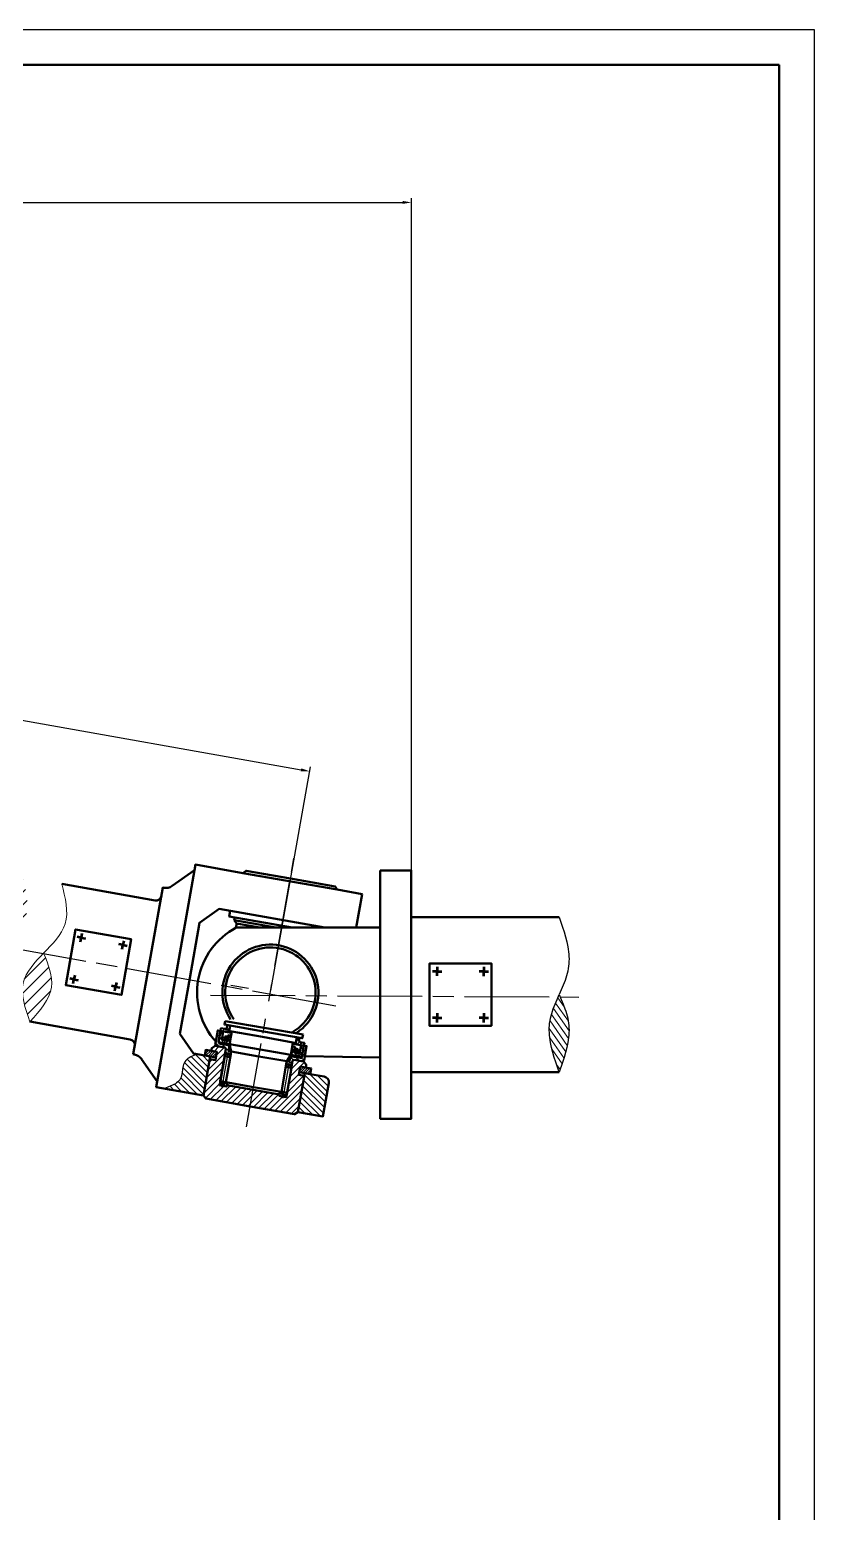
# Model space of a CAD drawing. Header units: millimetres. Extents: x 170 to 1359, y 181 to 1022.
# Drawn here: x 1136.6 to 1359, y 601.9 to 1022.4 of the extents above; entities that cross this region are included whole.
import ezdxf

# ---------------------------------------------------------------- set-up
doc = ezdxf.new("R2010")
doc.units = ezdxf.units.MM
doc.linetypes.add('ACAD_ISO08W100', pattern=[36, 24, -3, 6, -3])
doc.layers.get('Defpoints').update_dxf_attribs({"lineweight": 35})
for name, color, linetype, lineweight in [('01', 7, 'Continuous', 50), ('02', 3, 'Continuous', 25), ('中心线', 1, 'ACAD_ISO08W100', 35), ('剖面线', 6, 'Continuous', 35), ('尺寸', 4, 'Continuous', 25), ('粗实线', 7, 'Continuous', 50), ('细实线', 7, 'Continuous', 20)]:
    doc.layers.add(name, color=color, linetype=linetype, lineweight=lineweight)
doc.layers.add('尺寸标注', color=4, linetype='Continuous')
doc.styles.get("Standard").update_dxf_attribs({"font": 'arial.ttf'})
doc.styles.add('工程字-35', font='gbeitc.shx', dxfattribs={"height": 3.5, "bigfont": 'gbcbig.shx'})
doc.dimstyles.new('ISO-25', dxfattribs={"dimtxt": 2.5, "dimasz": 2.5, "dimexe": 1.25, "dimexo": 0.625, "dimtad": 1, "dimtxsty": 'Standard', "dimcen": 2.5, "dimadec": 0, "dimazin": 0, "dimtfac": 1, "dimtmove": 0, "dimatfit": 3, "dimfxl": 1, "dimarcsym": 0})
pattern_1 = [(135, (-3025.1044, 155.944), (-0.8980256, -0.8980256), [])]
pattern_2 = [(45, (-3025.10437, 155.94403), (-0.359210245, 0.359210245), [])]

# ---------------------------------------------------------------- blocks, each defined once
blk = doc.blocks.new('*D15')
at = {"layer": 'Defpoints', "color": 0, "transparency": 16777216}
for p in [(1215.96, 812.25), (902.89, 803.11), (1204.83, 749.53)]:
    blk.add_point(p, dxfattribs=at)
at = {"layer": '尺寸', "color": 0, "lineweight": -2, "transparency": 16777216}
for p, q in [((903, 803.72), (914.24, 867.06)), ((916.48, 865.39), (1213.5, 812.68)), ((1204.94, 750.15), (1216.18, 813.48))]:
    blk.add_line(p, q, dxfattribs=at)
at = {"layer": '尺寸', "color": 0, "transparency": 16777216}
for points in [[(916.56, 865.8), (916.41, 864.98), (914.02, 865.82)], [(1213.57, 813.09), (1213.43, 812.27), (1215.96, 812.25)]]:
    blk.add_solid(points, dxfattribs=at)
at = {"layer": '尺寸', "color": 0, "lineweight": 20, "transparency": 16777216, "insert": (1065.32, 840.88), "char_height": 2.5, "attachment_point": 5, "rotation": 349.9377}
blk.add_mtext('{\\Fgbeitc,gbcbig|c134;886}', dxfattribs=at)
blk = doc.blocks.new('*D20')
at = {"layer": 'Defpoints', "color": 0, "transparency": 16777216}
for p in [(1244.78, 973.48), (280.07, 859.57), (1244.78, 748.52)]:
    blk.add_point(p, dxfattribs=at)
at = {"layer": '尺寸标注', "color": 0, "lineweight": -2, "transparency": 16777216}
for p, q in [((280.07, 860.19), (280.07, 974.73)), ((282.57, 973.48), (1242.28, 973.48)), ((1244.78, 749.15), (1244.78, 974.73))]:
    blk.add_line(p, q, dxfattribs=at)
at = {"layer": '尺寸标注', "color": 0, "transparency": 16777216}
for points in [[(282.57, 973.9), (282.57, 973.06), (280.07, 973.48)], [(1242.28, 973.9), (1242.28, 973.06), (1244.78, 973.48)]]:
    blk.add_solid(points, dxfattribs=at)
at = {"layer": '尺寸标注', "color": 0, "lineweight": 20, "transparency": 16777216, "insert": (762.42, 975.86), "char_height": 3.5, "attachment_point": 5, "style": '工程字-35'}
blk.add_mtext('2105', dxfattribs=at)

msp = doc.modelspace()

# ---------------------------------------------------------------- hatches: boundary and pattern name
at = {"layer": '剖面线', "lineweight": 20}
h = msp.add_hatch(dxfattribs=at)
h.set_pattern_fill('ANSI31', color=256, scale=0.8)
h.set_pattern_definition([(45, (-166.4656, 281.594), (-1.796051, 1.796051), [])])
edge = h.paths.add_edge_path()
edge.add_spline(control_points=[(1129.211, 762.562), (1131.813, 765.25), (1137.364, 770.79), (1135.532, 778.256), (1134.548, 782.112)], knot_values=[0.2328553, 0.2328553, 0.2328553, 0.2328553, 10.6725688, 21.7601619, 21.7601619, 21.7601619, 21.7601619], degree=3, periodic=0)
edge.add_spline(control_points=[(1134.548, 782.112), (1131.721, 779.396), (1126.068, 773.966), (1128.006, 766.393), (1129.006, 762.598)], knot_values=[0, 0, 0, 0, 10.8945869, 21.7887245, 21.7887245, 21.7887245, 21.7887245], degree=3, periodic=0)
edge.add_line((1129.006, 762.598), (1129.211, 762.562))
edge = h.paths.add_edge_path()
edge.add_spline(control_points=[(1140.412, 760.551), (1137.895, 757.95), (1132.749, 752.465), (1135.29, 745.15), (1136.631, 741.302)], knot_values=[21.744142, 21.744142, 21.744142, 21.744142, 31.8438834, 43.0405248, 43.0405248, 43.0405248, 43.0405248], degree=3, periodic=0)
edge.add_line((1136.631, 741.302), (1136.667, 741.296))
edge.add_spline(control_points=[(1136.667, 741.296), (1139.489, 744.434), (1144.664, 750.202), (1141.884, 757.286), (1140.592, 760.519)], knot_values=[0.1512784, 0.1512784, 0.1512784, 0.1512784, 11.7012066, 21.3765073, 21.3765073, 21.3765073, 21.3765073], degree=3, periodic=0)
edge.add_line((1140.592, 760.519), (1140.412, 760.551))
h = msp.add_hatch(dxfattribs=at)
h.set_pattern_fill('ANSI31', color=256, scale=0.44, angle=80)
h.set_pattern_definition([(125, (-1225.2033, 398.9765), (-1.1443554, -0.8012863), [])])
h.paths.add_polyline_path([(1289.358, 736.774), (1289.267, 736.076), (1289.138, 735.372), (1288.858, 733.979), (1288.502, 732.573), (1288.087, 731.176), (1287.655, 729.757), (1286.692, 726.939), (1285.726, 729.767), (1285.284, 731.169), (1284.88, 732.577), (1284.536, 733.977), (1284.233, 735.364), (1284.024, 736.768), (1283.961, 737.458), (1283.917, 738.151), (1283.891, 738.847), (1283.907, 739.532), (1283.941, 740.219), (1283.998, 740.891), (1284.112, 741.573), (1284.244, 742.258), (1284.398, 742.928), (1284.591, 743.604), (1284.805, 744.265), (1285.035, 744.948), (1285.54, 746.283), (1286.104, 747.61), (1286.687, 748.939), (1287.274, 747.602), (1287.838, 746.28), (1288.345, 744.948), (1288.582, 744.269), (1288.796, 743.606), (1288.995, 742.921), (1289.152, 742.248), (1289.272, 741.568), (1289.373, 740.885), (1289.452, 740.217), (1289.477, 739.521), (1289.499, 738.843), (1289.43, 737.468)])
h = msp.add_hatch(dxfattribs=at)
h.set_pattern_fill('ANSI31', color=256, scale=0.4, angle=90)
h.set_pattern_definition(pattern_1)
h.paths.add_polyline_path([(1185.843, 720.399), (1187.641, 730.648), (1187.639, 730.648), (1187.765, 731.358), (1187.671, 731.453), (1186.21, 731.711), (1186.211, 731.72), (1184.68, 731.986), (1179.96, 728.105), (1179.917, 727.824), (1179.795, 726.883), (1179.725, 726.43), (1179.638, 725.994), (1179.516, 725.576), (1179.342, 725.192), (1179.133, 724.826), (1178.871, 724.512), (1178.575, 724.216), (1178.244, 723.937), (1177.878, 723.693), (1177.477, 723.466), (1177.058, 723.257), (1176.622, 723.066), (1175.716, 722.699), (1174.773, 722.356)])
h.paths.add_polyline_path([(1180.562, 729.916), (1180.353, 729.55), (1180.196, 729.149), (1180.074, 728.731), (1179.987, 728.277), (1179.96, 728.105), (1184.68, 731.986), (1183.972, 732.109), (1183.072, 731.711), (1182.636, 731.52), (1182.218, 731.293), (1181.817, 731.066), (1181.451, 730.822), (1181.102, 730.543), (1180.806, 730.247)])
h = msp.add_hatch(dxfattribs=at)
h.set_pattern_fill('ANSI31', color=256, scale=0.4)
h.set_pattern_definition([(45, (-3025.1044, 155.944), (-0.8980256, 0.8980256), [])])
h.paths.add_polyline_path([(1199.088, 717.262), (1211.694, 715.03), (1212.617, 715.675), (1214.431, 725.924), (1212.844, 726.203), (1213.262, 728.574), (1214.848, 728.293), (1214.988, 729.079), (1214.326, 730.003), (1211.572, 730.491, 0.4019211), (1211.115, 730.142), (1210.769, 728.19), (1210.769, 728.19), (1209.445, 720.712), (1209.306, 719.928), (1207.336, 720.277), (1207.406, 720.66), (1199.928, 721.985), (1199.922, 721.986)])
h.paths.add_polyline_path([(1194.578, 718.054), (1199.08, 717.263), (1199.915, 721.987), (1196.261, 722.633)])
h.paths.add_polyline_path([(1186.717, 719.435), (1194.578, 718.054), (1196.261, 722.633), (1192.432, 723.31), (1192.363, 722.909), (1190.393, 723.257), (1190.532, 724.042), (1190.603, 724.442), (1190.602, 724.443), (1190.913, 726.197)])
h.paths.add_polyline_path([(1185.843, 720.399), (1186.488, 719.475), (1186.717, 719.435), (1190.913, 726.197), (1191.997, 732.321), (1192.206, 733.489, 0.4123383), (1191.86, 733.962), (1189.12, 734.448), (1188.197, 733.803), (1188.056, 733.01), (1189.626, 732.74), (1189.358, 731.155), (1189.365, 731.154), (1189.225, 730.369), (1187.641, 730.648)])
h = msp.add_hatch(dxfattribs=at)
h.set_pattern_fill('ANSI31', color=256, scale=0.16)
h.set_pattern_definition(pattern_2)
h.paths.add_polyline_path([(1186.262, 731.711), (1186.539, 733.271), (1189.626, 732.74), (1189.358, 731.155)])
h = msp.add_hatch(dxfattribs=at)
h.set_pattern_fill('ANSI31', color=256, scale=0.16)
h.set_pattern_definition(pattern_2)
h.paths.add_polyline_path([(1212.982, 726.988), (1213.976, 726.812), (1213.985, 726.821), (1216.14, 726.436), (1216.417, 728.016), (1213.262, 728.574)])
h = msp.add_hatch(dxfattribs=at)
h.set_pattern_fill('ANSI31', color=256, scale=0.4, angle=90)
h.set_pattern_definition(pattern_1)
h.paths.add_polyline_path([(1212.617, 715.675), (1219.712, 714.437), (1221.385, 723.885, 0.4100198), (1220.066, 725.735), (1216.14, 726.436), (1216.138, 726.43), (1214.569, 726.707)])

# ---------------------------------------------------------------- linework, layer by layer
at = {"layer": '01'}
for p, q in [((1349.044, 1012.439), (195.044, 1012.439)), ((1349.044, 191.439), (1349.044, 1012.439))]:
    msp.add_line(p, q, dxfattribs=at)
at = {"layer": '02'}
for p, q in [((1359.044, 1022.439), (170.044, 1022.439)), ((1359.044, 181.439), (1359.044, 1022.439))]:
    msp.add_line(p, q, dxfattribs=at)
at = {"layer": '中心线', "lineweight": 25}
for points in [[(1223.353, 745.663), (937.598, 796.957)], [(1206.116, 757.056), (1211.502, 787.647)], [(1187.859, 748.821), (1292.267, 748.274)], [(1198.585, 750.659), (1193.583, 751.53)], [(1204.338, 747.051), (1205.227, 752.053)], [(1198.063, 711.457), (1203.466, 742.048)], [(1191.108, 722.717), (1192.99, 733.385)], [(1208.451, 719.649), (1210.334, 730.334)]]:
    msp.add_lwpolyline(points, dxfattribs=at)
at = {"layer": '剖面线', "lineweight": 25}
for points in [[(1284.922, 744.614), (1284.918, 744.616)], [(1285.421, 745.969), (1285.42, 745.97)], [(1192.955, 740.27), (1192.502, 739.817)], [(1283.94, 740.187), (1283.926, 740.197)], [(1284.145, 741.748), (1284.138, 741.753)], [(1189.696, 737.69), (1190.393, 737.01), (1191.073, 736.313)], [(1190.079, 738.753), (1190.602, 738.23), (1191.299, 737.533)], [(1190.236, 736.104), (1191.212, 737.097)], [(1190.532, 737.847), (1191.23, 738.544), (1191.927, 739.241)], [(1191.003, 739.398), (1190.759, 739.154)], [(1190.916, 735.354), (1191.596, 736.034)], [(1191.299, 736.104), (1192.275, 735.11)], [(1192.136, 735.128), (1193.565, 736.557)], [(1193.269, 739.503), (1192.153, 738.387)], [(1192.764, 736.052), (1193.356, 735.459)], [(1192.886, 737.324), (1192.99, 737.429)], [(1192.886, 737.376), (1193.583, 736.679)], [(1213.071, 736.679), (1212.094, 735.686)], [(1283.904, 738.508), (1283.891, 738.516)], [(1289.469, 738.02), (1289.458, 738.028)], [(1289.482, 739.716), (1289.47, 739.725)], [(1189.106, 732.829), (1189.103, 732.827)], [(1189.26, 735.25), (1190.271, 734.239)], [(1193.618, 732.321), (1192.938, 733.019), (1191.02, 734.919)], [(1191.962, 732.077), (1191.952, 732.067)], [(1192.764, 734.622), (1193.13, 734.256)], [(1210.648, 732.095), (1211.415, 732.862)], [(1210.717, 732.478), (1211.467, 731.729)], [(1210.927, 733.698), (1211.415, 733.21)], [(1210.944, 733.838), (1211.31, 734.186)], [(1211.676, 731.694), (1212.373, 732.374)], [(1212.217, 732.409), (1213.21, 731.415)], [(1213.053, 735.581), (1212.304, 734.831)], [(1212.896, 731.467), (1213.977, 732.548)], [(1213.907, 735.354), (1213.21, 734.675)], [(1213.21, 732.862), (1213.907, 732.165), (1214.587, 731.467)], [(1213.297, 733.298), (1214.273, 734.291)], [(1213.419, 734.082), (1214.116, 733.385), (1214.814, 732.687)], [(1214.361, 734.727), (1214.134, 734.5)], [(1284.361, 734.778), (1284.355, 734.782)], [(1284.841, 732.737), (1284.831, 732.744)], [(1288.721, 733.43), (1288.719, 733.431)], [(1188.563, 730.491), (1188.558, 730.486)], [(1189.385, 731.313), (1189.382, 731.31)], [(1191.195, 727.72), (1191.179, 727.704)], [(1191.578, 729.898), (1191.565, 729.886)], [(1209.375, 729.515), (1209.689, 729.201)], [(1210.229, 730.09), (1210.282, 730.038), (1210.961, 729.358)], [(1210.526, 731.241), (1211.31, 730.439)], [(1211.017, 729.588), (1211.014, 729.585)], [(1211.868, 730.439), (1211.868, 730.439)], [(1211.955, 731.241), (1212.949, 730.247)], [(1213.384, 730.177), (1213.378, 730.171)], [(1213.576, 731.049), (1214.361, 730.265)], [(1214.151, 728.417), (1214.151, 728.417)], [(1216.383, 727.772), (1216.373, 727.762)], [(1285.465, 730.595), (1285.463, 730.597)], [(1287.919, 730.582), (1287.908, 730.589)], [(1187.03, 727.163), (1187.029, 727.162)], [(1190.811, 725.541), (1190.793, 725.523)], [(1210.632, 727.407), (1210.63, 727.406)], [(1212.983, 726.186), (1212.977, 726.18)], [(1213.985, 726.821), (1213.977, 726.813)], [(1214.256, 724.983), (1214.263, 724.976)], [(1185.881, 720.61), (1185.878, 720.608)], [(1186.262, 722.787), (1186.262, 722.787)], [(1188.06, 719.199), (1188.057, 719.196)], [(1193.722, 723.083), (1193.721, 723.082)], [(1196.773, 722.543), (1196.773, 722.542)], [(1199.562, 719.928), (1199.548, 719.915)], [(1202.889, 721.46), (1202.891, 721.462)], [(1204.407, 721.2), (1204.4, 721.193)], [(1205.941, 720.922), (1205.94, 720.92)], [(1213.506, 720.712), (1213.508, 720.71)], [(1191.114, 718.662), (1191.108, 718.656)], [(1195.696, 717.857), (1195.692, 717.854)], [(1198.742, 717.313), (1198.75, 717.321)], [(1199.163, 717.734), (1199.173, 717.744)], [(1201.801, 716.781), (1201.793, 716.773)], [(1204.852, 716.241), (1204.843, 716.233)], [(1209.428, 715.431), (1209.428, 715.431)], [(1213.123, 718.568), (1213.128, 718.563)], [(1220.478, 718.761), (1220.479, 718.76)], [(1219.722, 714.496), (1219.729, 714.489)]]:
    msp.add_lwpolyline(points, dxfattribs=at)
at = {"layer": '粗实线', "lineweight": 50}
for p, q in [((1191.979, 741.42), (1214.064, 737.655)), ((1220.078, 725.732), (1216.138, 726.425))]:
    msp.add_line(p, q, dxfattribs=at)
for points in [[(1172.718, 724.338), (1183.281, 784.213)], [(1176.954, 779.786), (1183.281, 784.213), (1183.56, 785.8), (1196.999, 783.412)], [(1223.791, 778.705), (1196.999, 783.412), (1197.923, 784.074), (1210.543, 781.843), (1223.146, 779.629), (1223.791, 778.705), (1230.815, 777.45), (1229.159, 768.003)], [(1235.975, 784.141), (1235.975, 714.98), (1235.975, 713.753), (1244.776, 713.753), (1244.776, 773.135), (1244.776, 784.141), (1240.385, 784.141), (1235.975, 784.141)], [(1172.14, 775.61), (1145.659, 780.34)], [(1166.216, 731.99), (1165.955, 732.042), (1174.287, 779.298), (1174.566, 779.263)], [(1187.778, 731.432), (1187.639, 730.648), (1189.225, 730.369), (1189.626, 732.74), (1186.488, 733.28), (1186.21, 731.711), (1189.365, 731.154), (1189.225, 730.369), (1189.365, 731.154), (1186.262, 731.711), (1183.054, 732.269), (1179.167, 737.83), (1181.939, 753.587), (1184.71, 769.345), (1190.271, 773.232), (1220.217, 767.95)], [(1210.996, 767.95), (1193.147, 771.105), (1193.426, 772.674)], [(1194.733, 770.826), (1194.594, 770.042), (1206.395, 767.95)], [(1194.594, 770.042), (1195.239, 769.118), (1201.793, 767.95)], [(1244.763, 770.946), (1286.701, 770.942)], [(1158.616, 749.578), (1162.556, 748.881), (1146.798, 751.652), (1149.57, 767.41), (1165.327, 764.638), (1162.556, 748.881)], [(1195.169, 768.717), (1195.03, 767.933)], [(1195.082, 767.95), (1235.975, 767.95)], [(1254.315, 757.736), (1249.915, 757.739), (1267.514, 757.746), (1267.503, 740.144), (1249.903, 740.136), (1249.915, 757.739)], [(1165.102, 736.215), (1136.631, 741.302)], [(1189.887, 738.788), (1193.827, 738.091), (1193.897, 738.475), (1193.112, 738.614), (1193.391, 740.2)], [(1191.979, 741.42), (1191.805, 740.479), (1202.839, 738.527), (1213.872, 736.575), (1214.064, 737.655)], [(1192.467, 739.538), (1192.607, 740.34)], [(1189.19, 734.849), (1189.26, 735.232), (1189.887, 738.788), (1189.33, 735.633), (1189.887, 738.788), (1192.642, 738.3)], [(1191.997, 739.224), (1190.811, 739.433), (1190.672, 738.649), (1190.114, 735.494), (1193.269, 734.936), (1193.408, 735.72)], [(1192.014, 735.964), (1191.055, 736.139), (1191.456, 738.509), (1191.073, 738.579), (1190.672, 738.649), (1190.114, 735.494), (1193.269, 734.936), (1193.897, 738.475), (1202.56, 736.958), (1211.223, 735.424), (1210.595, 731.886), (1213.75, 731.328), (1214.308, 734.465), (1214.448, 735.267), (1213.262, 735.476)], [(1193.687, 737.289), (1192.903, 737.429), (1192.816, 736.941)], [(1211.153, 735.023), (1211.223, 735.424), (1212.007, 735.285), (1212.286, 736.853)], [(1212.949, 735.93), (1213.088, 736.714)], [(1186.541, 733.28), (1186.262, 731.711), (1186.401, 732.496)], [(1188.057, 733.019), (1188.197, 733.803), (1189.12, 734.448)], [(1192.816, 734.605), (1190.445, 735.023)], [(1192.188, 724.164), (1193.565, 732.042), (1192.188, 724.164), (1190.602, 724.443), (1191.997, 732.321)], [(1192.206, 733.489), (1191.718, 730.735)], [(1193.182, 732.112), (1193.565, 732.042), (1192.397, 732.252)], [(1193.13, 734.152), (1192.99, 733.367)], [(1193.321, 732.897), (1193.705, 732.827), (1193.565, 732.042)], [(1212.236, 732.41), (1213.105, 732.252), (1213.524, 734.605), (1213.907, 734.535), (1214.308, 734.465), (1213.75, 731.328), (1210.595, 731.886), (1210.735, 732.67)], [(1210.974, 734.268), (1211.777, 734.128), (1211.68, 733.585)], [(1214.395, 730.404), (1214.465, 730.787), (1215.093, 734.343), (1214.535, 731.188), (1215.093, 734.343), (1211.154, 735.028)], [(1168.29, 730.665), (1172.718, 724.338), (1172.439, 722.769), (1185.843, 720.399)], [(1216.138, 726.43), (1216.417, 728.016), (1213.262, 728.574), (1212.844, 726.203), (1214.43, 725.924), (1214.57, 726.709), (1212.617, 715.675), (1211.694, 715.03), (1199.091, 717.261), (1186.488, 719.475), (1185.843, 720.399), (1187.778, 731.432), (1187.639, 730.648), (1189.225, 730.369)], [(1191.857, 731.52), (1193.426, 731.258)], [(1209.184, 728.469), (1210.769, 728.19), (1209.445, 720.712), (1209.306, 719.928), (1207.336, 720.277), (1207.406, 720.66), (1199.928, 721.985), (1192.432, 723.31), (1199.928, 721.985)], [(1207.946, 721.375), (1209.323, 729.254), (1207.946, 721.375), (1209.513, 721.096)], [(1209.863, 729.986), (1209.462, 730.055), (1209.323, 729.254)], [(1209.724, 729.184), (1209.323, 729.254), (1210.508, 729.044)], [(1210.456, 731.084), (1210.317, 730.299)], [(1211.118, 730.16), (1210.63, 727.406)], [(1210.927, 731.415), (1213.297, 730.997)], [(1216.417, 728.016), (1216.138, 726.43), (1212.983, 726.988), (1212.844, 726.203)], [(1214.848, 728.293), (1214.988, 729.079), (1214.326, 730.003)], [(1214.587, 731.467), (1235.975, 731.154)], [(1207.006, 720.731), (1207.946, 721.375), (1200.067, 722.769), (1192.188, 724.164), (1192.833, 723.24), (1192.188, 724.164), (1200.067, 722.769)], [(1212.617, 715.675), (1219.712, 714.437), (1221.385, 723.885)], [(1244.772, 726.946), (1286.692, 726.939)]]:
    msp.add_lwpolyline(points, dxfattribs=at)
at = {"layer": '粗实线', "lineweight": 80}
for points in [[(1151.4, 766.277), (1151.208, 765.092), (1152.376, 764.882)], [(1150.999, 763.924), (1151.208, 765.092), (1150.023, 765.301)], [(1163.218, 764.203), (1163.009, 763.017), (1161.841, 763.226)], [(1162.8, 761.832), (1163.009, 763.017), (1164.194, 762.808)], [(1149.326, 754.459), (1149.116, 753.273), (1147.931, 753.483)], [(1148.907, 752.106), (1149.116, 753.273), (1150.302, 753.064)], [(1252.11, 754.232), (1252.114, 755.537), (1250.79, 755.537)], [(1252.114, 756.861), (1252.114, 755.537), (1253.438, 755.537)], [(1265.313, 756.871), (1265.312, 755.547), (1263.988, 755.548)], [(1265.312, 754.223), (1265.312, 755.547), (1266.636, 755.547)], [(1160.725, 750.014), (1160.935, 751.199), (1159.749, 751.408)], [(1161.144, 752.384), (1160.935, 751.199), (1162.12, 750.99)], [(1252.105, 743.659), (1252.105, 742.335), (1250.781, 742.335)], [(1252.102, 741.03), (1252.105, 742.335), (1253.429, 742.335)], [(1265.304, 741.021), (1265.304, 742.345), (1263.98, 742.346)], [(1265.304, 743.669), (1265.304, 742.345), (1266.628, 742.345)]]:
    msp.add_lwpolyline(points, dxfattribs=at)
at = {"layer": '粗实线', "lineweight": 50}
for points in [[(1191.875, 733.96), (1189.12, 734.448)], [(1201.584, 731.432), (1209.462, 730.055), (1210.595, 731.886), (1201.932, 733.402), (1193.269, 734.936), (1193.705, 732.827)], [(1192.432, 723.31), (1192.363, 722.909), (1190.393, 723.257), (1190.532, 724.042), (1191.857, 731.52), (1190.532, 724.042), (1190.393, 723.257), (1192.363, 722.909)], [(1211.572, 730.491), (1214.326, 730.003)]]:
    msp.add_lwpolyline(points, close=True, dxfattribs=at)
for centre, radius in [((1192.367, 736.492), 0.636), ((1192.367, 736.492), 0.322), ((1212.065, 733.023), 0.636), ((1212.065, 733.023), 0.322)]:
    msp.add_circle(centre, radius, dxfattribs=at)
for centre, radius, start, end in [((1175.162, 782.372), 3.199, 260.00246, 305.00245), ((1172.338, 777.195), 1.595, 260.00244, 350.00241), ((1204.847, 749.518), 20.823, 117.81914, 221.82081), ((1195.578, 768.635), 0.417, 83.42825, 168.5829), ((1227.617, 768.252), 1.592, 348.25375, 350.00374), ((1204.831, 749.531), 13.605, 303.16772, 214.01917), ((1204.831, 749.531), 12.803, 299.93775, 216.01318), ((1164.825, 734.644), 1.595, 350.00244, 80.00241), ((1192.106, 739.577), 0.392, 260.0023, 350.00275), ((1192.751, 738.653), 0.392, 260.0023, 350.00275), ((1213.326, 735.856), 0.385, 168.86833, 260.47283), ((1165.714, 728.804), 3.199, 35.00245, 80.00245), ((1189.605, 734.787), 0.419, 171.52982, 256.31099), ((1190.554, 735.394), 0.392, 170.0023, 260.00275), ((1192.639, 731.372), 0.795, 351.76766, 169.3077), ((1191.795, 733.552), 0.416, 351.34293, 78.92545), ((1192.478, 732.658), 0.414, 172.99665, 258.76228), ((1192.744, 734.22), 0.392, 349.96896, 79.42134), ((1193.405, 733.307), 0.419, 171.78551, 258.48287), ((1212.403, 735.219), 0.401, 170.5169, 260.91967), ((1209.981, 728.329), 0.793, 350.00248, 170.00237), ((1209.932, 730.371), 0.392, 259.96896, 349.42134), ((1210.867, 731), 0.419, 81.78551, 168.48287), ((1210.57, 729.457), 0.418, 261.44357, 346.51966), ((1211.525, 730.079), 0.415, 83.61772, 168.69865), ((1213.367, 731.378), 0.387, 259.69161, 352.62476), ((1213.983, 730.49), 0.421, 263.91223, 348.38343), ((1191.395, 724.303), 0.793, 170.00248, 350.00237), ((1219.788, 724.141), 1.618, 350.89746, 79.66495), ((1208.732, 721.236), 0.794, 170.04806, 349.87368)]:
    msp.add_arc(centre, radius, start, end, dxfattribs=at)
at = {"layer": '细实线', "lineweight": 25}
for points in [[(1286.701, 770.942), (1287.649, 768.111), (1288.09, 766.709), (1288.495, 765.301), (1288.858, 763.905), (1289.142, 762.514), (1289.265, 761.815), (1289.35, 761.11), (1289.432, 760.423), (1289.477, 759.73), (1289.499, 759.053), (1289.483, 758.369), (1289.449, 757.681), (1289.376, 756.987), (1289.282, 756.308), (1289.146, 755.642), (1288.995, 754.953), (1288.8, 754.296), (1288.588, 753.616), (1288.355, 752.952), (1287.832, 751.613), (1287.271, 750.268), (1286.687, 748.939)], [(1183.978, 732.112), (1183.072, 731.711), (1182.636, 731.52), (1182.218, 731.293), (1181.817, 731.066), (1181.451, 730.822), (1181.102, 730.543), (1180.806, 730.247), (1180.562, 729.916), (1180.353, 729.55), (1180.196, 729.149), (1180.074, 728.731), (1179.987, 728.277), (1179.917, 727.824), (1179.795, 726.883), (1179.725, 726.43), (1179.638, 725.994), (1179.516, 725.576), (1179.342, 725.192), (1179.133, 724.826), (1178.871, 724.512), (1178.575, 724.216), (1178.244, 723.937), (1177.878, 723.693), (1177.477, 723.466), (1177.058, 723.257), (1176.622, 723.066), (1175.716, 722.699), (1174.757, 722.351)]]:
    msp.add_lwpolyline(points, dxfattribs=at)
msp.add_lwpolyline([(1286.687, 748.939), (1287.274, 747.602), (1287.838, 746.28), (1288.345, 744.948), (1288.582, 744.269), (1288.796, 743.606), (1288.995, 742.921), (1289.152, 742.248), (1289.272, 741.568), (1289.373, 740.885), (1289.452, 740.217), (1289.477, 739.521), (1289.499, 738.843), (1289.465, 738.156), (1289.43, 737.468), (1289.358, 736.774), (1289.267, 736.076), (1289.138, 735.372), (1288.858, 733.979), (1288.502, 732.573), (1288.087, 731.176), (1287.655, 729.757), (1286.692, 726.939), (1285.726, 729.767), (1285.284, 731.169), (1284.88, 732.577), (1284.536, 733.977), (1284.233, 735.364), (1284.129, 736.066), (1284.024, 736.768), (1283.961, 737.458), (1283.917, 738.151), (1283.891, 738.847), (1283.907, 739.532), (1283.941, 740.219), (1283.998, 740.891), (1284.112, 741.573), (1284.244, 742.258), (1284.398, 742.928), (1284.591, 743.604), (1284.805, 744.265), (1285.035, 744.948), (1285.54, 746.283), (1286.104, 747.61)], close=True, dxfattribs=at)
at = {"layer": '细实线', "lineweight": 20}
for points, knots in [([(1145.659, 780.34), (1146.665, 776.39), (1149.486, 765.314), (1131.497, 756.027), (1135.297, 745.128), (1136.643, 741.269)], [0, 0, 0, 0, 11.3543427, 31.8438834, 43.0725904, 43.0725904, 43.0725904, 43.0725904]), ([(1140.531, 760.67), (1141.844, 757.387), (1144.705, 750.233), (1139.473, 744.416), (1136.643, 741.269)], [0, 0, 0, 0, 9.8265791, 21.4092717, 21.4092717, 21.4092717, 21.4092717])]:
    msp.add_open_spline(points, degree=3, knots=knots, dxfattribs=at)

# ---------------------------------------------------------------- dimensions: what is measured, and where the dimension line sits
at = {"layer": '尺寸', "lineweight": 20}
dim = msp.add_aligned_dim(p1=(902.893, 803.109), p2=(1204.831, 749.531), distance=63.695, text='{\\Fgbeitc,gbcbig|c134;886}', dimstyle='ISO-25', dxfattribs=at)
dim.commit()
dim.dimension.update_dxf_attribs({"geometry": '*D15', "text_midpoint": (1065.318, 840.882)})
at = {"layer": '尺寸标注', "lineweight": 20}
dim = msp.add_linear_dim(base=(1244.776, 973.481), p1=(280.07, 859.567), p2=(1244.776, 748.523), text='2105', dimstyle='ISO-25', override={"dimtxsty": '工程字-35'}, dxfattribs=at)
dim.commit()
dim.dimension.update_dxf_attribs({"geometry": '*D20', "text_midpoint": (762.423, 975.856)})

doc.saveas('drawing.dxf')
